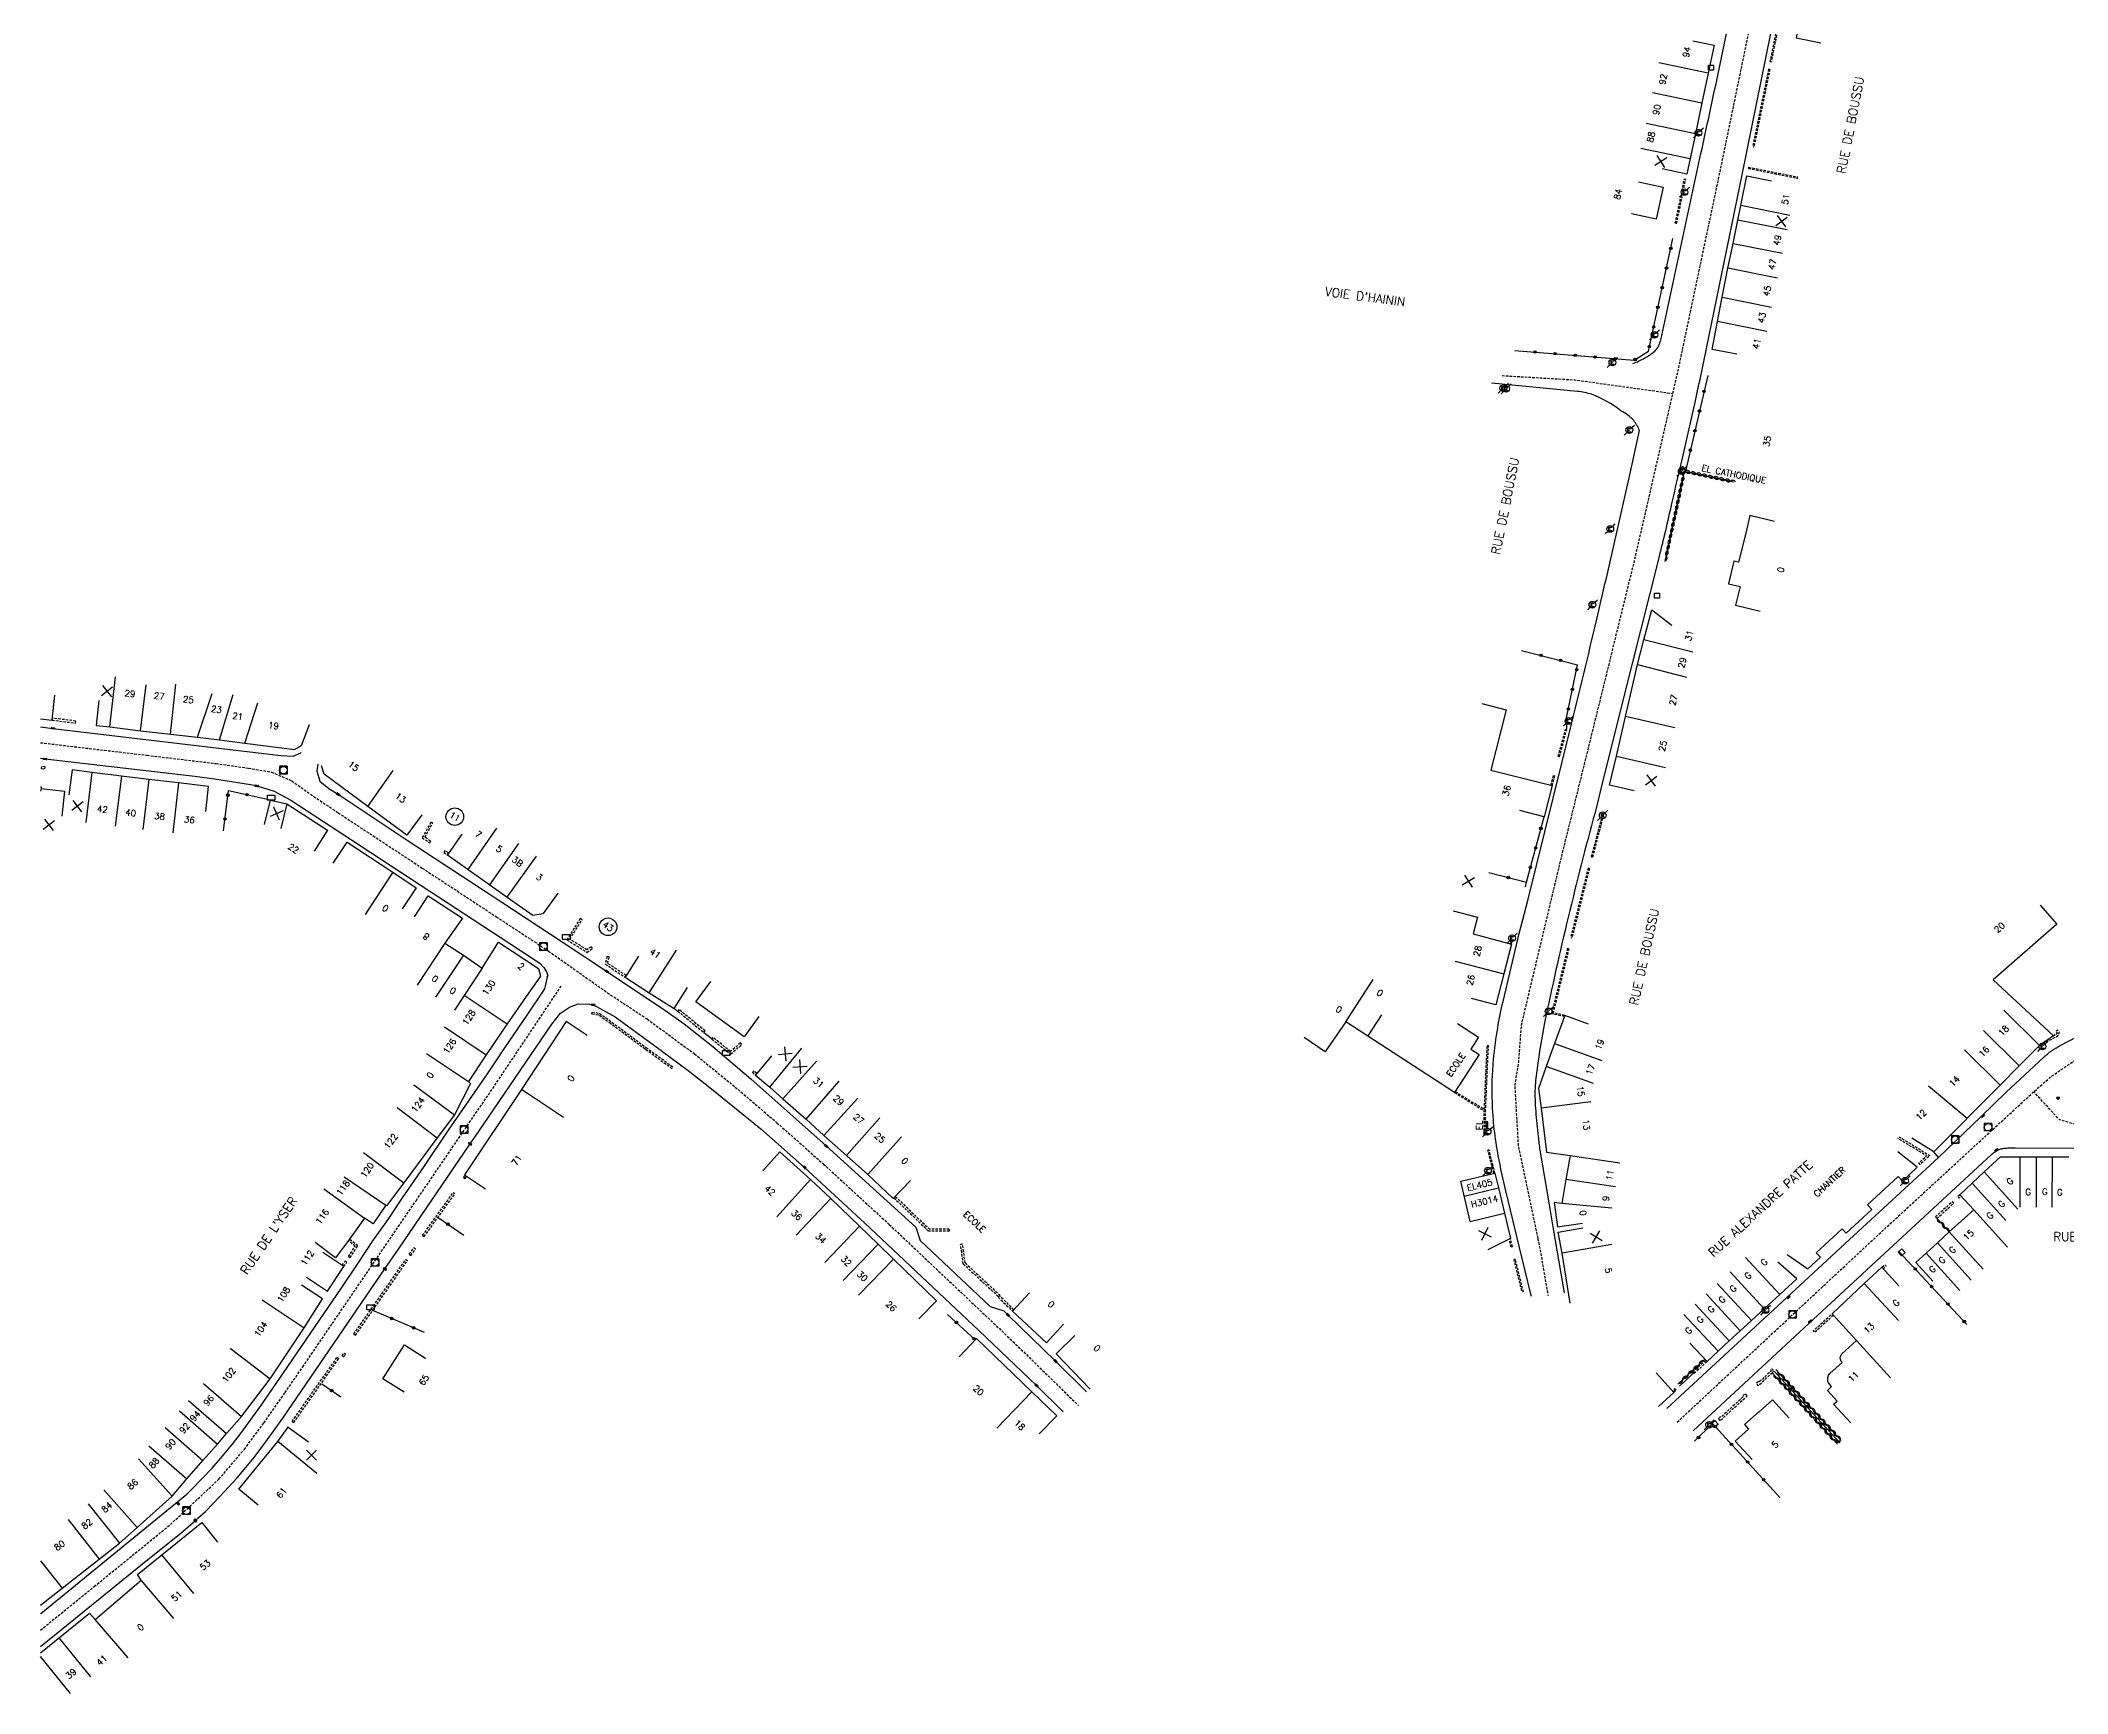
# Model space of a CAD drawing. Header units: millimetres. Extents: x 108000 to 109000, y 121000 to 122000.
# Drawn here: x 108000 to 108402.5, y 121277.2 to 121605.4 of the extents above; entities that cross this region are included whole.
import ezdxf
from ezdxf.enums import TextEntityAlignment as Align

# ---------------------------------------------------------------- set-up
doc = ezdxf.new("R2010")
doc.units = ezdxf.units.MM
doc.linetypes.add('DASHED', pattern=[0.75, 0.5, -0.25])
doc.layers.get('0').update_dxf_attribs({"linetype": 'CONTINUOUS'})
for name, color, linetype in [('W0001', 6, 'DASHED'), ('W0008', 7, 'CONTINUOUS'), ('W0100', 7, 'CONTINUOUS'), ('W0105', 7, 'CONTINUOUS'), ('W0112', 1, 'DASHED'), ('W0310', 3, 'CONTINUOUS'), ('W0322', 7, 'CONTINUOUS'), ('W0400', 7, 'CONTINUOUS'), ('W0420', 7, 'CONTINUOUS'), ('W0471', 7, 'CONTINUOUS'), ('W0984', 7, 'CONTINUOUS'), ('W0989', 7, 'CONTINUOUS'), ('W0991', 7, 'CONTINUOUS'), ('W1102', 7, 'CONTINUOUS'), ('W1471', 7, 'CONTINUOUS')]:
    doc.layers.add(name, color=color, linetype=linetype)
doc.styles.get("Standard").update_dxf_attribs({"font": 'romans.shx', "width": 0.85})

# ---------------------------------------------------------------- blocks, each defined once
blk = doc.blocks.new('T471')
for p, q in [((-0.333334, 0.333334), (-0.333334, -0.333334)), ((-0.333334, 0.333334), (0.333334, 0.333334)), ((-0.333334, 0), (0, 0)), ((0.500001, 0.500001), (1.000002, 1.000002)), ((-0.500001, -0.500001), (-1.000002, -1.000002)), ((-0.333334, -0.333334), (0.333334, -0.333334))]:
    blk.add_line(p, q)
blk.add_ellipse((0, 0), major_axis=(0.471405, 0.471405), ratio=1, start_param=5.4977871438, end_param=11.780972451)
blk = doc.blocks.new('T400')
for p, q in [((-0.15, 0.3), (0.15, 0.3)), ((-0.15, -0.25), (-0.15, 0.3)), ((-0.15, 0.15), (0.15, 0.15)), ((-0.15, 0), (0.15, 0)), ((0.15, 0.3), (0.15, -0.25)), ((-0.15, -0.15), (0.15, -0.15)), ((-0.15, -0.25), (-0.15, -0.3)), ((-0.15, -0.3), (0.15, -0.3)), ((0.15, -0.3), (0.15, -0.25))]:
    blk.add_line(p, q)
blk = doc.blocks.new('T420')
for p, q in [((0.75, 0.75), (-0.75, 0.75)), ((-0.75, 0.75), (-0.75, -0.75)), ((0.75, 0.75), (0.75, -0.75)), ((0.75, -0.75), (-0.75, -0.75))]:
    blk.add_line(p, q)
blk.add_ellipse((0, 0), major_axis=(-0.53, 0.53), ratio=1, start_param=3.926991, end_param=10.210176)
blk = doc.blocks.new('t112o')
at = {"color": 0, "linetype": 'Continuous'}
for p, q in [((-0.5, 0.5), (0.5, 0.5)), ((-0.5, -0.5), (-0.5, 0.5)), ((0.5, 0.5), (0.5, -0.5)), ((0.5, -0.5), (-0.5, -0.5))]:
    blk.add_line(p, q, dxfattribs=at)
blk = doc.blocks.new('t310o')
at = {"color": 0, "linetype": 'Continuous'}
for centre, start, end in [((-0.5, 0.38), 216.8699, 323.1304), ((0.5, -0.37), 36.8699, 143.1303)]:
    blk.add_arc(centre, 0.625, start, end, dxfattribs=at)
blk = doc.blocks.new('t991o')
at = {"color": 0, "linetype": 'Continuous'}
for p, q in [((-1, 1), (1, -1)), ((-1, -1), (1, 1))]:
    blk.add_line(p, q, dxfattribs=at)
blk = doc.blocks.new('T1471')
at = {"color": 0, "linetype": 'Continuous', "flags": 128}
blk.add_lwpolyline([(-0.75, -0.5), (-0.75, 0.5), (0.75, 0.5), (0.75, -0.5), (-0.75, -0.5)], dxfattribs=at)
blk = doc.blocks.new('t322o')
at = {"color": 0, "linetype": 'Continuous'}
for radius in [0.25, 0.15]:
    blk.add_circle((0, 0), radius, dxfattribs=at)

msp = doc.modelspace()

# ---------------------------------------------------------------- linework, layer by layer
at = {"layer": 'W0001', "flags": 128}
for points in [[(108444.19, 122000), (108443.49, 121985.98), (108438.57, 121977.06), (108437.51, 121974.83), (108418, 121939.97), (108408.08, 121922.25), (108406.21, 121918.88), (108405.18, 121916.93), (108402.49, 121911.26), (108401.3, 121908.84), (108399.17, 121903.03), (108397.82, 121897.87), (108396.25, 121890.91), (108387.53, 121847.24), (108380.72, 121813.47), (108374.14, 121780.96), (108370.21, 121761.15), (108365.39, 121737.11), (108358.99, 121705.13), (108355.23, 121686.46), (108345.95, 121640.05), (108344.54, 121633.23), (108340.67, 121614.42), (108333.76, 121580.89), (108325.13, 121539.92), (108316.26, 121501.27), (108307.01, 121463.69), (108301.99, 121443.41), (108294, 121409.87), (108293.46, 121402.49), (108292.73, 121397.96), (108293.43, 121385.87), (108294.19, 121382.41), (108297.31, 121367.52)], [(108324.99, 121331.05), (108366.93, 121370.14), (108396.42, 121397.25), (108399.33, 121399.77), (108406.97, 121404.96), (108414.91, 121410.76), (108439.87, 121429.9), (108520.49, 121492.17), (108603.69, 121556.86), (108636.24, 121581.76), (108640.06, 121585.88), (108648.16, 121592.45), (108654.27, 121596.27), (108684.65, 121618.07)], [(108290.22, 121538.89), (108304.64, 121538.04), (108315.02, 121536.6), (108324.08, 121535.34), (108324.08, 121535.34)], [(108432.48, 121389.31), (108405.74, 121389.64), (108400.85, 121391.16), (108395.79, 121396.67)], [(108297.31, 121367.52), (108297.72, 121365.56), (108299.34, 121356.22)], [(108324.99, 121331.05), (108324.99, 121331.05)]]:
    msp.add_lwpolyline(points, dxfattribs=at)
at = {"layer": 'W0001'}
for points in [[(108000, 121465.99), (108021.16, 121463.49), (108034.85, 121461.85), (108041.3, 121460.94), (108045.87, 121460.16), (108049.9, 121458.39), (108054.25, 121455.32), (108059.11, 121452.07), (108075.81, 121441.07), (108090.51, 121431.43), (108100.88, 121424.62), (108112.56, 121416.35), (108120.45, 121411.13), (108129.87, 121404.19), (108137.94, 121397.61), (108146.23, 121390.53), (108155.47, 121382.31), (108168.53, 121370.32), (108193.08, 121347.1), (108206.11, 121334.37)], [(108000, 121289.78), (108010.66, 121298.44), (108025.78, 121310.73), (108035.42, 121319.75), (108040.47, 121325.66), (108044.37, 121330.94), (108048.55, 121336.93), (108052.07, 121342.05), (108057.95, 121350.67), (108074.56, 121375.04), (108089.79, 121397.34), (108103.4, 121417.67)]]:
    msp.add_lwpolyline(points, dxfattribs=at)
at = {"layer": 'W0008', "flags": 128}
for points in [[(108348.29, 121630.37), (108337.81, 121578.78), (108330.77, 121544.26, -0.0042), (108328.53, 121533.89), (108326.01, 121522.52), (108325.38, 121519.97, 0.0047), (108323.88, 121513.46, -0.006), (108321.34, 121502.68), (108316.01, 121481.44), (108310.24, 121458.5), (108308.68, 121452.16, 0.0147), (108298.64, 121410.36, 0.0111), (108297.17, 121401.31, 0.0233), (108296.77, 121397.42, 0.0312), (108296.9, 121392.8, 0.0064), (108297.39, 121387.81, 0.0152), (108297.73, 121385.09), (108299.49, 121374.61), (108300.45, 121369.09)], [(108316.21, 121541.28, 0.0495), (108318.57, 121542.41, 0.0707), (108320.54, 121543.74, 0.1405), (108321.72, 121545.94), (108329.71, 121583, 0.0017), (108333.05, 121598.48), (108336.59, 121615.49)], [(108293.71, 121365.73), (108290.99, 121377.02, -0.0137), (108289.47, 121383.94, -0.0373), (108288.29, 121394.62, -0.0306), (108288.54, 121403.11, -0.0198), (108289.36, 121409.38, -0.0166), (108290.42, 121414.61), (108293.64, 121428.09), (108295.31, 121434.66), (108303.78, 121468.87, 0.0032), (108309.03, 121490.5, 0.0014), (108311.19, 121499.86), (108315.6, 121519.18), (108317.52, 121528, 0.0582), (108316.38, 121529.94, 0.0751), (108313.83, 121531.92, 0.068), (108307.99, 121535.18, 0.0362), (108305.2, 121535.75), (108288.13, 121537.41), (108288.13, 121537.41)], [(108322.94, 121333.77), (108346.7, 121355.75), (108359.23, 121367.33), (108376.86, 121383.65), (108385.33, 121391.76), (108390.34, 121396.58), (108397.75, 121403.49, -0.009137), (108398.21, 121403.9, -0.007207), (108398.8, 121404.4, -0.019428), (108399.36, 121404.83, -0.019367), (108399.96, 121405.21, -0.004933), (108400.66, 121405.61, -0.00679), (108401.19, 121405.9), (108407.41, 121409.16, 0.000891)], [(108328.17, 121329.35), (108351.16, 121350.64), (108374.09, 121371.92), (108387.32, 121384.13, -0.034453), (108388.06, 121384.73, -0.04065), (108388.76, 121385.13, -0.048517), (108389.38, 121385.36, -0.044023), (108390.1, 121385.47, -0.008506), (108391.26, 121385.54, -0.01151), (108392.13, 121385.56), (108413.96, 121385.45), (108432.42, 121385.41)]]:
    msp.add_lwpolyline(points, format="xyb", dxfattribs=at)
at = {"layer": 'W0008'}
for points in [[(108000, 121469.13), (108002.47, 121468.84), (108047.74, 121463.42), (108050.17, 121463.33), (108051.69, 121463.99), (108051.73, 121464.09)], [(108042.95, 121457.41), (108034.54, 121458.77), (108030.61, 121459.27), (108000.91, 121462.75), (108000, 121462.86)], [(108055.08, 121461.73), (108054.84, 121460.32), (108055.46, 121458.32), (108057.23, 121456.92), (108059.07, 121455.75), (108072.77, 121446.66), (108089.06, 121435.97), (108103.77, 121426.29), (108112.4, 121420.61), (108123.95, 121412.9), (108127.8, 121410.16), (108133.5, 121405.68), (108141.02, 121399.21), (108155.99, 121385.92), (108173.78, 121369.77), (108174.65, 121367.11), (108188.54, 121354.03), (108191.27, 121353.17), (108192.09, 121352.36), (108201.55, 121343.18), (108207.7, 121337.08)], [(108043.24, 121457.37), (108046.41, 121456.35), (108049.71, 121454.55), (108057.69, 121449.36), (108075.56, 121437.64), (108089.35, 121428.6), (108099.14, 121422.2), (108099.97, 121421.35), (108100.52, 121420.37), (108100.71, 121419.62)], [(108000, 121293.01), (108000.06, 121293.06), (108029.04, 121316.76), (108030.07, 121317.74), (108034.07, 121321.95), (108036.11, 121324.29), (108038.32, 121326.97), (108039.71, 121328.75), (108043.74, 121334.32), (108049.12, 121342.11), (108054.51, 121350.04), (108059.68, 121357.61), (108063.22, 121362.81), (108066.01, 121367.05), (108069.01, 121371.32), (108071.9, 121375.59), (108076.15, 121381.83), (108081.03, 121389.02), (108088.47, 121399.85), (108092.19, 121405.39), (108096.6, 121411.87), (108100.16, 121417.13), (108100.66, 121419.43), (108100.6, 121419.62)], [(108000, 121286.53), (108001.36, 121287.63), (108005.57, 121291.04), (108008, 121293), (108012.56, 121296.71), (108021.65, 121304.05), (108027.84, 121309.05), (108030.74, 121311.53), (108031.26, 121311.99), (108032.74, 121313.32), (108035.63, 121316.28), (108039.05, 121320.02), (108042.4, 121324.07), (108045.1, 121327.65), (108048.08, 121331.86), (108068.38, 121361.51), (108071.05, 121365.45), (108085.3, 121386.33), (108086.96, 121388.74), (108101.52, 121410.1), (108103.27, 121412.29), (108105.04, 121413.49), (108106.74, 121414.12)], [(108109.04, 121414.05), (108109.77, 121413.93), (108114.08, 121411.55), (108121.71, 121405.99), (108128.58, 121400.91), (108132.93, 121397.52), (108143.03, 121389.31), (108151.73, 121381.65), (108163.62, 121370.67), (108186.33, 121349.28), (108197.75, 121338.38), (108203.07, 121333.11)], [(108300.45, 121369.09), (108302.55, 121356.74)]]:
    msp.add_lwpolyline(points, dxfattribs=at)
at = {"layer": 'W0008', "flags": 128}
for points in [[(108106.74, 121414.12), (108109.04, 121414.05)], [(108376.86, 121383.65), (108375.96, 121384.73)], [(108296.05, 121356.03), (108295.94, 121356.5), (108293.71, 121365.73)]]:
    msp.add_lwpolyline(points, dxfattribs=at)
at = {"layer": 'W0100'}
for p, q in [((108000, 121457.23), (108000.14, 121457.22)), ((108000.14, 121457.22), (108000.1, 121456.91)), ((108102.71, 121436.14), (108099.84, 121432.05)), ((108099.3, 121419.66), (108096.43, 121415.57)), ((108056.02, 121355.56), (108051.82, 121358.26)), ((108032.02, 121311.13), (108035.15, 121307.23))]:
    msp.add_line(p, q, dxfattribs=at)
at = {"layer": 'W0100', "flags": 128}
for points in [[(108361.36, 121625.6), (108362.44, 121630.48), (108352.95, 121632.58), (108352.84, 121632.03), (108351, 121631.68), (108349.92, 121630.18), (108349.4, 121630.25), (108347.4, 121620.44), (108346.01, 121613.58), (108350, 121612.77), (108348.61, 121605.95), (108353.51, 121604.95), (108353.51, 121604.95)], [(108328.11, 121605.35), (108332.32, 121604.53), (108331.12, 121598.92), (108329.88, 121593.05), (108328.61, 121586.91), (108327.54, 121581.99), (108326.89, 121578.87), (108322.01, 121579.91), (108322.01, 121579.91)], [(108317.33, 121577.34), (108322.21, 121576.27), (108320.83, 121569.94), (108315.95, 121571.01), (108315.95, 121571.01)], [(108336.81, 121543.11), (108331.91, 121544.08), (108332.99, 121549.61), (108333.95, 121554.45), (108335.08, 121560.21), (108336.08, 121565.13), (108337.01, 121569.76), (108337.6, 121572.69), (108338.81, 121578.56), (108343.7, 121577.56), (108343.7, 121577.56)], [(108326.28, 121520.73), (108325.9, 121520.84), (108325.76, 121520.21), (108326.14, 121520.1), (108326.28, 121520.73), (108326.28, 121520.73)], [(108344.3, 121509.91), (108339.45, 121511.11), (108338.59, 121507.61), (108337.18, 121501.86), (108336.27, 121502.06), (108335.18, 121497.54), (108337.48, 121496.99), (108336.59, 121493.28), (108341.45, 121492.11), (108341.45, 121492.11)], [(108316.42, 121456.4), (108311.55, 121457.53), (108312.95, 121463.3), (108314.76, 121471.18), (108317.14, 121481.51), (108318.39, 121486.43), (108319.95, 121492.39), (108323.9, 121489.33), (108323.9, 121489.33)], [(108286.22, 121473.74), (108291.06, 121472.51), (108288.02, 121460.54), (108300.14, 121457.46), (108298.57, 121451.3), (108293.73, 121452.54), (108293.73, 121452.54)], [(108280.5, 121432.59), (108285.34, 121431.34), (108284.48, 121428.03), (108292.11, 121426.01), (108290.57, 121420.12), (108289, 121413.96), (108284.17, 121415.21), (108284.17, 121415.21)], [(108397.1, 121433.71), (108400.38, 121429.94), (108387.74, 121418.91), (108399.75, 121407.8), (108396.93, 121405.84), (108392.91, 121401.8), (108389.13, 121397.99), (108375.96, 121384.73), (108371.61, 121387.45)], [(108307.39, 121410.11), (108302.7, 121411.85), (108300.6, 121406.27), (108298.95, 121401.7), (108297.48, 121397.32), (108297.96, 121393.39), (108299.07, 121384.69), (108303.73, 121384.01), (108302.86, 121379.24), (108302.08, 121374.51), (108300.54, 121374.66), (108301.22, 121369.87), (108306.17, 121370.57), (108306.17, 121370.57)], [(108281.34, 121410.23), (108285.53, 121407.51), (108284, 121405.14), (108285.67, 121404.06), (108280.8, 121396.54), (108259.17, 121410.58), (108255.63, 121405.43), (108255.07, 121404.6), (108250.95, 121407.43), (108250.95, 121407.43)], [(108287.05, 121389.62), (108287.37, 121389.6), (108287.36, 121390.73), (108287.04, 121390.75), (108287.05, 121389.62), (108287.05, 121389.62)], [(108346.81, 121364.33), (108350.93, 121361.5), (108353.43, 121363.81), (108352.58, 121364.72), (108357.72, 121369.47), (108358.54, 121368.57), (108361.09, 121370.92), (108363.63, 121373.3), (108362.79, 121374.19), (108368.84, 121379.88), (108369.74, 121378.93), (108372.64, 121381.67), (108368.8, 121384.76)], [(108375.75, 121359.07), (108372.37, 121362.75), (108374.41, 121364.62), (108376.66, 121366.69), (108379.03, 121368.87), (108383.87, 121373.24), (108381.09, 121376.2), (108383.57, 121378.53), (108385.96, 121380.75), (108389.18, 121383.74), (108393.04, 121383.74), (108396.28, 121383.75), (108399.42, 121383.74), (108402.75, 121383.74)], [(108283.91, 121370.89), (108282.02, 121378.89), (108288.8, 121380.54), (108289.49, 121377.61), (108290.68, 121372.54), (108291.87, 121367.51), (108287.4, 121365.28), (108287.4, 121365.28)], [(108303.72, 121354.68), (108303.72, 121354.68), (108302.15, 121364.62), (108301.35, 121368.79), (108306.28, 121369.65)], [(108327.52, 121346.74), (108330.93, 121343.09), (108333.14, 121345.14), (108335.34, 121347.19), (108337.53, 121349.21), (108339.72, 121351.25), (108342.24, 121353.59), (108345.35, 121356.42), (108348.74, 121359.55), (108344.96, 121362.82)], [(108347.22, 121331.88), (108343.9, 121335.53), (108341.27, 121333.15), (108341.24, 121333.19), (108338.37, 121330.58), (108339.17, 121329.69), (108336.52, 121327.29), (108339.85, 121323.64)]]:
    msp.add_lwpolyline(points, dxfattribs=at)
at = {"layer": 'W0100'}
for points in [[(108000, 121470.74), (108002.3, 121470.48), (108002.86, 121475.44)], [(108011.57, 121474.39), (108011.02, 121469.42), (108013.79, 121469.11), (108019.85, 121468.36), (108025.79, 121467.7), (108031.19, 121467.07), (108035.51, 121466.54), (108040.54, 121465.87), (108050.46, 121464.64)], [(108050.45, 121464.63), (108051.81, 121465.4), (108053.4, 121469.59)], [(108032.79, 121452.33), (108033.37, 121457.3), (108027.42, 121458), (108021.48, 121458.68), (108016.1, 121459.36), (108010.21, 121460.08), (108006.25, 121460.58), (108005.62, 121455.62)], [(108075.72, 121451.69), (108072.76, 121447.66), (108065.02, 121453.34), (108056.32, 121459.72), (108055.8, 121461.37)], [(108000.1, 121456.91), (108004.76, 121456.38), (108004.21, 121451.41)], [(108044.46, 121449.76), (108045.65, 121454.61), (108048.89, 121453.82), (108057.01, 121448.63), (108054.31, 121444.42)], [(108083.65, 121447.81), (108080.78, 121443.72), (108084.89, 121440.83), (108089.21, 121437.78), (108092.65, 121435.31), (108097.73, 121431.74), (108099.84, 121432.05)], [(108058.12, 121442.04), (108060.86, 121446.23), (108069.97, 121440.26), (108074.61, 121437.15), (108071.83, 121432.99)], [(108074.26, 121431.4), (108077, 121435.58), (108083.77, 121431.13), (108080.3, 121426.21), (108083.96, 121423.79), (108087.71, 121421.22), (108090.97, 121426.38), (108098.87, 121421.16), (108099.3, 121419.66)], [(108118.77, 121423.63), (108116.07, 121419.42), (108120.87, 121416.35), (108125.81, 121413.19), (108128.5, 121417.41)], [(108096.43, 121415.57), (108092.64, 121410.19), (108088.52, 121404.03), (108084.96, 121398.72), (108085.4, 121398.34), (108082.18, 121392.09), (108078.79, 121387.52), (108072.12, 121378.61), (108068.7, 121374.03), (108068.56, 121374.13), (108066.06, 121370.46), (108064.35, 121371.57), (108061.34, 121367.4), (108058.55, 121363.71), (108054.56, 121366.73)], [(108142.65, 121411.61), (108139.71, 121407.57), (108130.13, 121414.56), (108133.07, 121418.6)], [(108108.55, 121407.85), (108104.37, 121410.6), (108095.51, 121397.12), (108084.2, 121380.16), (108088.35, 121377.38)], [(108145.15, 121403.83), (108141.97, 121399.97), (108144.84, 121397.61), (108147.4, 121395.3), (108152, 121391.26), (108155.55, 121388.01), (108160.05, 121384.01), (108164.27, 121380.24), (108169.32, 121375.45), (108172.76, 121379.08)], [(108143.46, 121381), (108146.8, 121384.73), (108152.88, 121379.28), (108156.92, 121375.45), (108162.64, 121369.99), (108166.35, 121366.4), (108169.4, 121363.44), (108177.92, 121355.14), (108174.43, 121351.56)], [(108052.84, 121359.86), (108057, 121357.09), (108060.24, 121361.96), (108056.08, 121364.73)], [(108000, 121294.74), (108004.27, 121298.09), (108011.64, 121303.85), (108015.65, 121307.03), (108019.16, 121310.12), (108026.11, 121316.38), (108029.07, 121319.81), (108032.25, 121323.43), (108035.11, 121326.7), (108036.93, 121328.79), (108039.89, 121332.18), (108045.61, 121339.68), (108052.35, 121349.83), (108056.02, 121355.56)], [(108196.41, 121356.78), (108193, 121353.12), (108199.73, 121346.85), (108203.14, 121350.5)], [(108182.4, 121344.05), (108185.87, 121347.65), (108196.81, 121337.1), (108201.79, 121332.33), (108198.33, 121328.72)], [(108205.38, 121348.25), (108201.67, 121344.65), (108208.45, 121337.65)], [(108072.21, 121337.01), (108068, 121339.7), (108072.26, 121346.39), (108076.48, 121343.71)], [(108320.81, 121340.85), (108324.3, 121336.98), (108321.25, 121334.17)], [(108043.22, 121314.56), (108039.36, 121317.73), (108047.15, 121327.21), (108049.14, 121330.05), (108053.23, 121327.18)], [(108000, 121285.23), (108009.71, 121293.16), (108010.87, 121291.89), (108020.01, 121299.7), (108019.27, 121300.81), (108024.08, 121304.75), (108032.02, 121311.13)]]:
    msp.add_lwpolyline(points, dxfattribs=at)
at = {"layer": 'W0100', "flags": 128}
msp.add_lwpolyline([(108359.44, 121330.95), (108356.06, 121334.64), (108356.73, 121335.25), (108354.81, 121337.35), (108355.66, 121338.13), (108355.21, 121338.62, -0.061777), (108354.98, 121339, -0.08549), (108354.9, 121339.31, -0.039855), (108354.89, 121339.7, -0.04009), (108354.95, 121340.08, -0.080072), (108355.07, 121340.37), (108355.33, 121340.7), (108357.78, 121342.93, -0.057395), (108357.57, 121343.15, -0.077607), (108357.47, 121343.35, -0.062874), (108357.37, 121343.81, -0.104831), (108357.41, 121344.09, -0.04695), (108357.57, 121344.44, -0.076644), (108357.71, 121344.62), (108360.59, 121347.26), (108360.59, 121347.26), (108355.74, 121352.58), (108362.15, 121358.63), (108365.65, 121361.83), (108369.03, 121358.15)], format="xyb", dxfattribs=at)
at = {"layer": 'W0105'}
for p, q in [((108125.82, 121413.19), (108126.53, 121412.69)), ((108131.7, 121408.46), (108133.33, 121407.27))]:
    msp.add_line(p, q, dxfattribs=at)
at = {"layer": 'W0112'}
for p, q in [((108344.54, 121606.77), (108343.4, 121601.19)), ((108344.74, 121606.47), (108343.65, 121601.14)), ((108343.65, 121601.14), (108343.4, 121601.19)), ((108343.14, 121599.73), (108339.99, 121584.39)), ((108343.38, 121599.68), (108340.23, 121584.34)), ((108343.38, 121599.68), (108343.14, 121599.73)), ((108339.99, 121584.39), (108340.23, 121584.34)), ((108339.17, 121580.27), (108339.12, 121580.03)), ((108339.12, 121580.03), (108348.92, 121578.07)), ((108339.17, 121580.27), (108348.97, 121578.32)), ((108325.94, 121575.53), (108326.43, 121577.95)), ((108326.18, 121575.48), (108326.68, 121577.9)), ((108326.43, 121577.95), (108326.68, 121577.9)), ((108324.62, 121569.12), (108325.74, 121574.42)), ((108324.86, 121569.07), (108325.99, 121574.37)), ((108325.74, 121574.42), (108325.99, 121574.37)), ((108326.18, 121575.48), (108325.94, 121575.53)), ((108324.86, 121569.07), (108324.62, 121569.12)), ((108002.3, 121470.47), (108006.94, 121469.89)), ((108006.94, 121469.89), (108006.99, 121470.28)), ((108301.36, 121463.27), (108302.83, 121468.67)), ((108301.6, 121463.2), (108303.07, 121468.61)), ((108302.83, 121468.67), (108303.07, 121468.61)), ((108301.6, 121463.2), (108301.36, 121463.27)), ((108000.2, 121461.29), (108000.15, 121460.89)), ((108000.93, 121461.2), (108000.2, 121461.29)), ((108299.89, 121457.52), (108300.45, 121459.5)), ((108300.14, 121457.46), (108300.69, 121459.43)), ((108300.45, 121459.5), (108300.69, 121459.43)), ((108310.12, 121451.77), (108307.93, 121443.27)), ((108310.37, 121451.71), (108308.17, 121443.21)), ((108310.37, 121451.71), (108310.12, 121451.77)), ((108077.52, 121450.21), (108075.8, 121447.13)), ((108075.8, 121447.13), (108077.24, 121446.12)), ((108080.06, 121444.2), (108080.78, 121443.76)), ((108080.78, 121443.76), (108080.98, 121444.1)), ((108308.17, 121443.21), (108307.93, 121443.27)), ((108307.31, 121441.08), (108303.84, 121427.28)), ((108307.55, 121441.02), (108304.09, 121427.22)), ((108307.55, 121441.02), (108307.31, 121441.08)), ((108303.84, 121427.28), (108304.09, 121427.22)), ((108108.51, 121424.35), (108109.6, 121425.16)), ((108112.5, 121423.53), (108112.14, 121422.01)), ((108291.87, 121426.07), (108291.99, 121426.75)), ((108291.99, 121426.75), (108292.24, 121426.7)), ((108292.11, 121426.01), (108292.24, 121426.7)), ((108303.23, 121425.12), (108300.06, 121412.18)), ((108303.48, 121425.06), (108300.37, 121412.37)), ((108303.48, 121425.06), (108303.23, 121425.12)), ((108112.14, 121422.01), (108116.07, 121419.42)), ((108126.54, 121412.69), (108131.7, 121408.46)), ((108302.61, 121411.61), (108300.06, 121412.18)), ((108302.7, 121411.85), (108300.37, 121412.37)), ((108131.7, 121408.46), (108131.95, 121408.77)), ((108133.28, 121407.14), (108137.03, 121404.17)), ((108137.03, 121404.17), (108139.25, 121406.06)), ((108286.7, 121393.17), (108287.27, 121405.86)), ((108286.93, 121392.74), (108287.52, 121405.85)), ((108287.27, 121405.86), (108287.52, 121405.85)), ((108141.35, 121400.5), (108141.97, 121399.98)), ((108141.97, 121399.98), (108142.23, 121400.28)), ((108280.8, 121396.54), (108286.68, 121392.89)), ((108280.93, 121396.75), (108286.7, 121393.17)), ((108286.66, 121388.13), (108286.68, 121392.89)), ((108286.91, 121388.13), (108286.93, 121392.74)), ((108286.66, 121388.13), (108286.91, 121388.13)), ((108287.65, 121385.11), (108287.41, 121385.05)), ((108288.56, 121380.48), (108287.41, 121385.05)), ((108288.8, 121380.54), (108287.65, 121385.11)), ((108084, 121379.66), (108084.3, 121380.07)), ((108084, 121379.66), (108084.32, 121379.42)), ((108084.32, 121379.42), (108084.62, 121379.83)), ((108075.84, 121368.15), (108081.93, 121376.62)), ((108076.17, 121367.92), (108082.26, 121376.38)), ((108082.26, 121376.38), (108081.93, 121376.62)), ((108169.46, 121375.6), (108176.36, 121368.98)), ((108169.73, 121375.89), (108176.52, 121369.38)), ((108075.84, 121368.15), (108076.17, 121367.92)), ((108180.46, 121368.98), (108176.36, 121368.98)), ((108180.46, 121369.38), (108176.52, 121369.38)), ((108180.46, 121369.38), (108180.46, 121368.98)), ((108292.02, 121365.81), (108291.64, 121367.39)), ((108292.26, 121365.87), (108291.87, 121367.51)), ((108059.91, 121362.19), (108060.52, 121363.09)), ((108060.24, 121361.96), (108060.85, 121362.86)), ((108060.52, 121363.09), (108060.85, 121362.86)), ((108061.45, 121363.72), (108061.12, 121363.94)), ((108062.21, 121348.58), (108072.52, 121363.38)), ((108062.54, 121348.35), (108072.85, 121363.15)), ((108072.52, 121363.38), (108072.85, 121363.15)), ((108073.21, 121364.4), (108074.1, 121365.67)), ((108073.21, 121364.4), (108073.53, 121364.17)), ((108073.53, 121364.17), (108074.43, 121365.44)), ((108074.43, 121365.44), (108074.1, 121365.67)), ((108182.68, 121366.42), (108183.07, 121366.47)), ((108183.23, 121362.48), (108182.68, 121366.42)), ((108183.6, 121362.68), (108183.07, 121366.47)), ((108183.6, 121362.68), (108190.47, 121356.3)), ((108292.26, 121365.87), (108292.02, 121365.81)), ((108292.86, 121363.4), (108292.61, 121363.34)), ((108294.14, 121357.12), (108292.61, 121363.34)), ((108294.46, 121356.87), (108292.86, 121363.4)), ((108183.23, 121362.48), (108190.2, 121356.01)), ((108190.16, 121355.89), (108193.02, 121353.12)), ((108193.02, 121353.12), (108193.29, 121353.4)), ((108062.21, 121348.58), (108062.54, 121348.35)), ((108049.95, 121331.21), (108058.9, 121343.94)), ((108050.28, 121330.98), (108059.22, 121343.71)), ((108058.9, 121343.94), (108059.22, 121343.71)), ((108059.87, 121344.28), (108060.3, 121344.8)), ((108059.87, 121344.28), (108060.17, 121344.02)), ((108060.17, 121344.02), (108060.61, 121344.54)), ((108060.3, 121344.8), (108060.61, 121344.54)), ((108049.95, 121331.21), (108050.28, 121330.98)), ((108049.14, 121330.05), (108049.26, 121330.23))]:
    msp.add_line(p, q, dxfattribs=at)
for points in [[(108006.99, 121470.28), (108002.35, 121470.87), (108002.3, 121470.47)], [(108000.15, 121460.89), (108000.88, 121460.8), (108000.93, 121461.2)], [(108076.33, 121447.25), (108077.87, 121450.02), (108077.52, 121450.21)], [(108077.24, 121446.12), (108077.47, 121446.44), (108076.33, 121447.25)], [(108080.98, 121444.1), (108080.26, 121444.54), (108080.06, 121444.2)], [(108107.18, 121431.05), (108104.54, 121426.85), (108108.51, 121424.35)], [(108105.09, 121426.97), (108107.52, 121430.84), (108107.18, 121431.05)], [(108109.6, 121425.16), (108109.36, 121425.48), (108108.49, 121424.84), (108105.09, 121426.97)], [(108112.59, 121422.19), (108112.89, 121423.44), (108112.5, 121423.53)], [(108116.07, 121419.42), (108116.29, 121419.75), (108112.59, 121422.19)], [(108110.85, 121411.89), (108109.46, 121412.11), (108109.52, 121412.51)], [(108109.52, 121412.51), (108111, 121412.27), (108113.46, 121410.49), (108120.26, 121405.46), (108125.67, 121401.54)], [(108125.42, 121401.23), (108120.03, 121405.14), (108113.22, 121410.17), (108110.85, 121411.89)], [(108131.95, 121408.77), (108126.79, 121413), (108126.54, 121412.69)], [(108137.02, 121404.69), (108133.53, 121407.45), (108133.28, 121407.14)], [(108139.25, 121406.06), (108138.99, 121406.36), (108137.02, 121404.69)], [(108142.23, 121400.28), (108141.61, 121400.8), (108141.35, 121400.5)], [(108061.12, 121363.94), (108062.47, 121366.01), (108061.09, 121367.08)], [(108061.45, 121363.72), (108063, 121366.09), (108061.33, 121367.4)], [(108193.29, 121353.4), (108190.44, 121356.18), (108190.16, 121355.89)]]:
    msp.add_lwpolyline(points, dxfattribs=at)
at = {"layer": 'W0112', "flags": 128}
msp.add_lwpolyline([(108396.93, 121405.84), (108400.44, 121407.72, 0.066579), (108400.58, 121407.81, 0.056415), (108400.7, 121407.96, 0.051331), (108400.74, 121408.03, 0.02235), (108400.8, 121408.21, 0.056237), (108400.82, 121408.32, 0.040095), (108400.82, 121408.49), (108400.56, 121408.89), (108400.22, 121408.68), (108400.42, 121408.36, -0.006018), (108400.42, 121408.35, -0.056237), (108400.42, 121408.32, -0.02235), (108400.37, 121408.18, -0.051331), (108400.37, 121408.18, -0.056415), (108400.3, 121408.1, -0.066579), (108400.26, 121408.07), (108399.75, 121407.8)], format="xyb", dxfattribs=at)
for points in [[(108369.01, 121387.75), (108375.16, 121384.02), (108373.26, 121382.26), (108372.99, 121382.55), (108374.5, 121383.95), (108368.81, 121387.4)], [(108381.09, 121376.2), (108380.67, 121375.82), (108380.93, 121375.52), (108381.36, 121375.91)], [(108365.65, 121361.83), (108366.2, 121362.34), (108366.47, 121362.04), (108365.92, 121361.54)], [(108356.01, 121352.29), (108352.26, 121348.86), (108351.99, 121349.15), (108355.74, 121352.58)], [(108330.93, 121343.09), (108328.4, 121340.77), (108328.13, 121341.06), (108330.66, 121343.38)], [(108324.3, 121336.98), (108324.77, 121337.38), (108324.52, 121337.68), (108324.04, 121337.28)]]:
    msp.add_lwpolyline(points, dxfattribs=at)
for points in [[(108379.91, 121374.56), (108379.64, 121374.86), (108376.31, 121371.83), (108376.58, 121371.53)], [(108343.78, 121340.81), (108344.22, 121341.22), (108343.83, 121341.65), (108343.51, 121341.36), (108343.64, 121341.22), (108343.51, 121341.11), (108341.22, 121338.99), (108341.11, 121339.11), (108340.69, 121338.73), (108341.07, 121338.31), (108341.23, 121338.45)], [(108338.91, 121336.31), (108338.51, 121336.73), (108338.1, 121336.34), (108338.22, 121336.22), (108337.99, 121336), (108333.64, 121332.03), (108333.54, 121332.15), (108333.11, 121331.77), (108333.48, 121331.35), (108333.48, 121331.35), (108333.48, 121331.35), (108338.26, 121335.71), (108338.91, 121336.31), (108338.91, 121336.31)]]:
    msp.add_lwpolyline(points, close=True, dxfattribs=at)
at = {"layer": 'W0310', "flags": 128}
for points in [[(108322.59, 121501.97), (108326.43, 121519.9), (108336.2, 121517.81), (108336.2, 121517.81)], [(108376.31, 121371.83), (108379, 121368.84)], [(108330.47, 121343.58), (108325.1, 121338.59)], [(108343.85, 121340.88), (108356.82, 121326.72)], [(108344.59, 121341.55), (108357.55, 121327.4)]]:
    msp.add_lwpolyline(points, dxfattribs=at)
at = {"layer": 'W0322'}
for p, q in [((108331.06, 121538.92), (108326.7, 121520.18)), ((108294.07, 121484.32), (108305.22, 121481.48)), ((108287.58, 121440.24), (108295.04, 121438.27)), ((108078.93, 121371.73), (108084.05, 121368.22)), ((108076.27, 121348.87), (108065.99, 121353.26)), ((108180.12, 121352.46), (108185.59, 121347.44)), ((108055.83, 121338.69), (108059.6, 121336.12))]:
    msp.add_line(p, q, dxfattribs=at)
at = {"layer": 'W0322', "flags": 128}
for points in [[(108292.78, 121543.88), (108316.45, 121541.96), (108319.27, 121543.73), (108324.15, 121566.13), (108324.15, 121566.13)], [(108303.05, 121468.73), (108302.99, 121470.91), (108305.22, 121481.48)], [(108294.86, 121437.36), (108295.04, 121438.27), (108298.57, 121451.3), (108298.57, 121451.3)], [(108369.03, 121364.94), (108382.51, 121350.49)], [(108328.44, 121341), (108325.44, 121338.23)], [(108344.22, 121341.21), (108357.19, 121327.06)], [(108324.76, 121337.59), (108324.21, 121337.08)], [(108345.36, 121316.12), (108332.03, 121330.78), (108328.45, 121327.28)]]:
    msp.add_lwpolyline(points, dxfattribs=at)
at = {"layer": 'W0322'}
msp.add_lwpolyline([(108036.36, 121448.49), (108037.31, 121456.52), (108045.64, 121454.63)], dxfattribs=at)
at = {"layer": 'W1102'}
for p, q in [((108331.12, 121598.92), (108321.34, 121600.99)), ((108320.1, 121595.11), (108329.88, 121593.05)), ((108328.61, 121586.91), (108318.83, 121588.97)), ((108317.76, 121584.06), (108327.54, 121581.99)), ((108347.39, 121570.69), (108337.6, 121572.69)), ((108346.81, 121567.81), (108337.01, 121569.76)), ((108336.08, 121565.13), (108345.88, 121563.18)), ((108344.89, 121558.26), (108335.08, 121560.21)), ((108333.95, 121554.45), (108343.75, 121552.5)), ((108342.79, 121547.66), (108332.99, 121549.61)), ((108328.08, 121483.96), (108318.39, 121486.43)), ((108317.14, 121481.51), (108326.82, 121479.03)), ((108013.79, 121469.11), (108014.9, 121479.05)), ((108019.85, 121468.36), (108020.98, 121477.45)), ((108025.79, 121467.7), (108026.86, 121477.63)), ((108031.19, 121467.07), (108034.1, 121475.78)), ((108035.51, 121466.54), (108038.25, 121475.57)), ((108040.54, 121465.87), (108043.18, 121473.92)), ((108324.5, 121468.95), (108314.76, 121471.18)), ((108312.95, 121463.3), (108322.69, 121461.06)), ((108010.21, 121460.08), (108008.99, 121450.16)), ((108016.1, 121459.36), (108014.85, 121449.43)), ((108065.02, 121453.34), (108070.01, 121460.48)), ((108000.1, 121456.91), (108000, 121456.36)), ((108021.48, 121458.68), (108020.34, 121448.74)), ((108027.42, 121458), (108026.26, 121448.06)), ((108048.89, 121453.82), (108047.7, 121448.96)), ((108084.89, 121440.83), (108090.64, 121449.01)), ((108089.21, 121437.78), (108094.97, 121445.95)), ((108092.65, 121435.31), (108098.48, 121443.43)), ((108069.97, 121440.26), (108064.49, 121431.89)), ((108080.3, 121426.21), (108074.79, 121417.87)), ((108083.96, 121423.79), (108078.44, 121415.45)), ((108120.87, 121416.35), (108126.26, 121424.77)), ((108087.71, 121421.22), (108082.2, 121412.88)), ((108259.17, 121410.58), (108264.61, 121418.97)), ((108280.88, 121422.59), (108290.57, 121420.12)), ((108084.33, 121415.75), (108092.64, 121410.19)), ((108266.25, 121411.95), (108263.53, 121407.75)), ((108080.22, 121409.6), (108088.52, 121404.03)), ((108076.66, 121404.3), (108084.96, 121398.72)), ((108144.84, 121397.61), (108151.2, 121405.32)), ((108300.6, 121406.27), (108310, 121402.86)), ((108147.4, 121395.3), (108154.09, 121402.73)), ((108308.35, 121398.3), (108298.95, 121401.7)), ((108074.15, 121398.05), (108082.18, 121392.09)), ((108103.83, 121391.57), (108095.51, 121397.12)), ((108152, 121391.26), (108158.6, 121398.77)), ((108155.55, 121388.01), (108162.31, 121395.38)), ((108070.79, 121393.52), (108078.79, 121387.52)), ((108160.05, 121384.01), (108166.69, 121391.48)), ((108307.87, 121394.66), (108297.96, 121393.39)), ((108164.27, 121380.24), (108170.93, 121387.7)), ((108064.1, 121384.59), (108072.12, 121378.61)), ((108303.73, 121384.01), (108313.61, 121382.57)), ((108060.3, 121379.77), (108068.56, 121374.13)), ((108152.88, 121379.28), (108146.21, 121371.83)), ((108312.75, 121377.8), (108302.86, 121379.24)), ((108056.24, 121377.42), (108064.35, 121371.57)), ((108156.92, 121375.45), (108150.04, 121368.19)), ((108282.71, 121375.96), (108289.49, 121377.61)), ((108283.91, 121370.89), (108290.68, 121372.54)), ((108312.03, 121373.57), (108302.08, 121374.51)), ((108162.64, 121369.99), (108155.74, 121362.75)), ((108166.35, 121366.4), (108159.39, 121359.22)), ((108169.4, 121363.44), (108162.45, 121356.26)), ((108312, 121366.34), (108302.15, 121364.62)), ((108044.01, 121355.36), (108052.35, 121349.83)), ((108037.65, 121345.74), (108045.61, 121339.68)), ((108032.35, 121338.75), (108039.89, 121332.18)), ((108029.38, 121335.34), (108036.93, 121328.79)), ((108196.81, 121337.1), (108189.88, 121329.9)), ((108027.6, 121333.29), (108035.11, 121326.7)), ((108024.74, 121330.03), (108032.25, 121323.43)), ((108054.87, 121320.87), (108047.15, 121327.21)), ((108019.42, 121323.81), (108026.11, 121316.38)), ((108021.49, 121326.34), (108029.07, 121319.81)), ((108009.46, 121314.88), (108015.65, 121307.03)), ((108012.55, 121317.62), (108019.16, 121310.12)), ((108005.47, 121311.73), (108011.64, 121303.85)), ((108000, 121303.52), (108004.27, 121298.09)), ((108030.42, 121297.02), (108024.08, 121304.75)), ((108026.5, 121292.1), (108020.01, 121299.7)), ((108017.37, 121284.29), (108010.87, 121291.89)), ((108009.99, 121280.48), (108003.67, 121288.22)), ((108005.97, 121277.2), (108000, 121284.55))]:
    msp.add_line(p, q, dxfattribs=at)
at = {"layer": 'W1102', "flags": 128}
for points in [[(108396.93, 121405.84), (108389.83, 121412.89)], [(108392.91, 121401.8), (108385.82, 121408.84)], [(108389.13, 121397.99), (108382.04, 121405.03)], [(108382.55, 121391.36), (108374.9, 121397.81)], [(108393.04, 121383.74), (108393.03, 121373.75)], [(108396.28, 121383.75), (108396.27, 121373.75)], [(108399.42, 121383.74), (108399.41, 121373.74)], [(108385.96, 121380.75), (108392.65, 121373.33)], [(108383.57, 121378.53), (108390.26, 121371.1)], [(108383.87, 121373.24), (108390.57, 121365.81)], [(108376.66, 121366.69), (108383.35, 121359.26)], [(108379.03, 121368.87), (108385.72, 121361.45)], [(108338.58, 121363.78), (108345.35, 121356.42)], [(108374.41, 121364.62), (108381.1, 121357.19)], [(108335.48, 121360.95), (108342.28, 121353.58)], [(108362.15, 121358.63), (108368.91, 121351.26)], [(108330.73, 121356.54), (108337.53, 121349.21)], [(108339.72, 121351.25), (108332.92, 121358.57)], [(108333.14, 121345.14), (108326.33, 121352.47)], [(108335.34, 121347.19), (108328.55, 121354.53)], [(108360.59, 121347.26), (108367.35, 121339.89)]]:
    msp.add_lwpolyline(points, dxfattribs=at)
at = {"layer": 'W1102'}
for centre in [(108082.26, 121451.3), (108112.69, 121429.43)]:
    msp.add_circle(centre, 1.75, dxfattribs=at)

# ---------------------------------------------------------------- block references
at = {"layer": 'W0112'}
for p, rotation in [((108331.68, 121600.03), 359.8927618169913), ((108320.97, 121495.19), 359.8927618169913), ((108369.56, 121364.81), 221.8107886212651), ((108332.41, 121330.72), 221.5060024092156)]:
    msp.add_blockref('t112o', p, dxfattribs=dict(at, rotation=rotation))
at = {"layer": 'W0310'}
for p, rotation in [((108326.55, 121519.87), 347.9321022093868), ((108326.21, 121518.9), 77.93227892255688), ((108327.68, 121519.63), 347.9321022093868), ((108328.81, 121519.39), 347.9321022093868), ((108329.94, 121519.15), 347.9321022093868), ((108325.49, 121515.51), 77.93227892255688), ((108325.73, 121516.64), 77.93227892255688), ((108325.97, 121517.77), 77.93227892255688), ((108331.07, 121518.91), 347.9321022093868), ((108332.2, 121518.67), 347.9321022093868), ((108333.33, 121518.43), 347.9321022093868), ((108334.45, 121518.19), 347.9321022093868), ((108335.58, 121517.94), 347.9321022093868), ((108324.52, 121511), 77.93227892255688), ((108324.77, 121512.12), 77.93227892255688), ((108325.01, 121513.25), 77.93227892255688), ((108325.25, 121514.38), 77.93227892255688), ((108323.56, 121506.48), 77.93227892255688), ((108323.8, 121507.61), 77.93227892255688), ((108324.04, 121508.74), 77.93227892255688), ((108324.28, 121509.87), 77.93227892255688), ((108322.84, 121503.1), 77.93227892255688), ((108323.08, 121504.22), 77.93227892255688), ((108323.32, 121505.35), 77.93227892255688), ((108377.31, 121370.72), 312.0258290539876), ((108378.31, 121369.6), 312.0258290539876), ((108329.37, 121342.55), 222.8507759242917), ((108326.07, 121339.49), 222.8507759242917), ((108327.17, 121340.51), 222.8507759242917), ((108328.27, 121341.53), 222.8507759242917), ((108344.87, 121339.77), 312.4858523734211), ((108345.6, 121340.45), 312.4858523734264), ((108345.88, 121338.66), 312.4858523734211), ((108346.62, 121339.34), 312.4858523734264), ((108346.89, 121337.56), 312.4858523734211), ((108347.63, 121338.23), 312.4858523734264), ((108347.91, 121336.45), 312.4858523734211), ((108348.64, 121337.13), 312.4858523734264), ((108348.92, 121335.35), 312.4858523734211), ((108349.66, 121336.02), 312.4858523734264), ((108349.93, 121334.24), 312.4858523734211), ((108350.67, 121334.92), 312.4858523734264), ((108351.68, 121333.81), 312.4858523734264), ((108350.95, 121333.13), 312.4858523734211), ((108351.96, 121332.03), 312.4858523734211), ((108352.7, 121332.7), 312.4858523734264), ((108352.97, 121330.92), 312.4858523734211), ((108353.71, 121331.6), 312.4858523734264), ((108353.98, 121329.82), 312.4858523734211), ((108354.72, 121330.49), 312.4858523734264), ((108355, 121328.71), 312.4858523734211), ((108355.74, 121329.38), 312.4858523734264), ((108356.01, 121327.6), 312.4858523734211), ((108356.75, 121328.28), 312.4858523734264)]:
    msp.add_blockref('t310o', p, dxfattribs=dict(at, rotation=rotation))
at = {"layer": 'W0322'}
for p, rotation in [((108323.72, 121564.15), 77.69524871830214), ((108322.87, 121560.24), 77.69524871830214), ((108322.01, 121556.34), 77.69524871830214), ((108321.16, 121552.43), 77.69524871830214), ((108320.31, 121548.53), 77.69524871830214), ((108296.77, 121543.56), 355.3487812947074), ((108319.46, 121544.62), 77.69524871830214), ((108300.75, 121543.24), 355.3487812947074), ((108304.74, 121542.91), 355.3487812947074), ((108308.72, 121542.59), 355.3487812947074), ((108312.7, 121542.26), 355.3487812947074), ((108316.65, 121542.09), 32.23957574789102), ((108330.32, 121535.75), 256.9117751972465), ((108329.42, 121531.86), 256.9117751972465), ((108328.51, 121527.96), 256.9117751972465), ((108327.61, 121524.07), 256.9117751972465), ((108297.94, 121483.33), 345.7353595250706), ((108301.82, 121482.35), 345.7353595250706), ((108305.02, 121480.51), 78.10264362517088), ((108304.19, 121476.6), 78.10264362517088), ((108303.37, 121472.69), 78.10264362517088), ((108037.2, 121455.57), 83.20376497262276), ((108041.01, 121455.68), 347.2273800875879), ((108036.64, 121450.85), 83.20376497262276), ((108297.93, 121448.95), 74.84987917379213), ((108296.88, 121445.09), 74.84987917379213), ((108291.44, 121439.22), 345.2004774875289), ((108295.84, 121441.23), 74.84987917379213), ((108400.63, 121395.42), 353.9059730947648), ((108080.89, 121370.39), 325.6144053438558), ((108372.27, 121361.47), 312.9953500886172), ((108375.51, 121357.99), 312.9953500886172), ((108378.75, 121354.52), 312.9953500886172), ((108069.72, 121351.66), 156.8761351641275), ((108181.87, 121350.86), 317.4440715055861), ((108381.99, 121351.05), 312.9953500886172), ((108074.09, 121349.8), 156.8761351641275), ((108185.37, 121347.65), 317.4440715055861), ((108057.79, 121337.36), 325.7672212863197), ((108347.43, 121337.71), 312.4858523734237), ((108350.64, 121334.21), 312.4858523734237), ((108332.58, 121330.18), 132.2858971042306), ((108353.85, 121330.71), 312.4858523734237), ((108329.22, 121328.03), 224.3384751973322), ((108335.78, 121326.67), 132.2858971042306), ((108357.06, 121327.2), 312.4858523734237), ((108338.97, 121323.15), 132.2858971042306), ((108342.17, 121319.64), 132.2858971042306)]:
    msp.add_blockref('t322o', p, dxfattribs=dict(at, rotation=rotation))
at = {"layer": 'W0400'}
for p, rotation in [((108002.47, 121468.84), 263.1927449706553), ((108000.91, 121462.75), 83.3061241825833), ((108042.95, 121457.41), 80.82462735321401), ((108059.07, 121455.75), 237.4297463301256), ((108112.4, 121420.61), 236.6902865382415), ((108109.77, 121413.93), 80.91866997918675), ((108385.68, 121391.89), 313.9299611629625), ((108085.3, 121386.33), 55.68786930297895), ((108155.99, 121385.92), 228.3746144100305), ((108388.38, 121385.09), 119.5607633771696), ((108151.73, 121381.65), 48.64207187936658), ((108068.38, 121361.51), 55.61062518234674), ((108347.11, 121355.92), 312.7476578408724), ((108192.09, 121352.36), 225.4314680737116), ((108351.38, 121351.05), 312.8534462137246), ((108201.55, 121343.18), 225.8435257108059), ((108197.75, 121338.38), 46.32393864267083), ((108027.28, 121314.93), 43.62557997945656), ((108030.74, 121311.53), 40.52924471343475)]:
    msp.add_blockref('T400', p, dxfattribs=dict(at, rotation=rotation))
at = {"layer": 'W0420'}
for p in [(108048.22, 121460.52), (108048.25, 121460.55), (108099.85, 121425.5), (108084.1, 121389.15), (108380.19, 121387.16), (108386.72, 121389.64), (108066.41, 121362.78), (108347.9, 121352.45), (108028.98, 121313.49), (108028.96, 121313.47)]:
    msp.add_blockref('T420', p, dxfattribs=at)
at = {"layer": 'W0471', "rotation": 359.8927618169913}
for p in [(108329.2, 121587.11), (108326.45, 121575.31), (108320.48, 121546.97), (108312.12, 121541.49), (108290.47, 121536.4), (108291.01, 121536.25), (108315.49, 121528.07), (108325.9, 121519.9), (108311.7, 121508.43), (108308.16, 121493.39), (108303.4, 121470.31), (108310.2, 121451.57), (108292.2, 121427.17), (108299.45, 121412.64), (108287.35, 121388.73), (108287.41, 121381)]:
    msp.add_blockref('T471', p, dxfattribs=at)
at = {"layer": 'W0471'}
for p in [(108397.52, 121405.68), (108370.27, 121379), (108342.51, 121353.32), (108331.33, 121330.54)]:
    msp.add_blockref('T471', p, dxfattribs=at)
at = {"layer": 'W0991'}
for p, rotation in [((108321.72, 121581.42), 347.4071139061803), ((108345.7, 121569.54), 350.7524689973533), ((108013.18, 121476.22), 353.632672192763), ((108319.85, 121458.46), 81.9592175534489), ((108007.35, 121453.39), 172.7774252734095), ((108046.89, 121451.9), 157.9315457778847), ((108001.65, 121449.69), 353.587032928453), ((108283.51, 121438.51), 346.696690846319), ((108147.86, 121404.19), 320.4897171144407), ((108150.8, 121401.66), 318.0067190948325), ((108286.81, 121368.49), 18.7719387741663), ((108308.89, 121367.84), 13.87503281339109)]:
    msp.add_blockref('t991o', p, dxfattribs=dict(at, rotation=rotation))
msp.add_blockref('t991o', (108053.79, 121324.5), dxfattribs=at)
at = {"layer": 'W1471'}
for p in [(108045.8, 121455.1), (108104.4, 121427.4), (108136.14, 121404.37), (108065.51, 121353.84)]:
    msp.add_blockref('T1471', p, dxfattribs=at)

# ---------------------------------------------------------------- texts
at = {"layer": 'W0984'}
for s, rotation, p in [('EL CATHODIQUE', 348.7135, (108336.25, 121519.25)), ('ECOLE', 55.9387, (108281.04, 121402.04)), ('EL', 89.5947, (108285.69, 121390.02)), ('EL405', 13.8703, (108285.78, 121378.17)), ('CHANTIER', 42.8107, (108355.24, 121378.78)), ('H3014', 13.3013, (108286.73, 121374.9)), ('ECOLE', 317.1172, (108185.46, 121370.86))]:
    msp.add_text(s, height=1.25, rotation=rotation, dxfattribs=at).set_placement(p, align=Align.MIDDLE)
at = {"layer": 'W0989'}
for s, rotation, p in [('RUE DE BOUSSU', 78.9614, (108359.4, 121588.63)), ("VOIE D'HAININ", 352.3737, (108263.03, 121554.56)), ('RUE DE BOUSSU', 78.5928, (108290.83, 121512.99)), ('RUE DE BOUSSU', 77.5486, (108318.43, 121423.47)), ('RUE ALEXANDRE PATTE', 42.4862, (108341.49, 121373.47)), ("RUE DE L'YSER", 55.7257, (108045.34, 121368.12)), ('RUE ALFRED DANHIER', 359.8268, (108412.37, 121367.87))]:
    msp.add_text(s, height=1.75, rotation=rotation, dxfattribs=at).set_placement(p, align=Align.MIDDLE)
at = {"layer": 'W0991'}
for s, rotation, p in [('94', 77.9042, (108326.88, 121603.16)), ('92', 78.1003, (108322.18, 121597.74)), ('90', 78.3621, (108320.92, 121591.69)), ('88', 77.7088, (108319.78, 121586.26)), ('84', 77.6539, (108313.22, 121574.92)), ('51', 78.3752, (108346.52, 121573.91)), ('49', 78.6225, (108344.87, 121565.77)), ('47', 78.5456, (108343.91, 121560.98)), ('45', 78.8962, (108342.85, 121555.7)), ('43', 78.785, (108341.81, 121550.38)), ('41', 78.8595, (108340.78, 121545.21)), ('35', 79.0031, (108342.85, 121525.85)), ('0', 76.1851, (108345.55, 121500.33)), ('31', 75.3615, (108327.39, 121487.26)), ('29', 75.6787, (108325.99, 121481.87)), ('29', 352.8872, (108017.76, 121475.74)), ('27', 353.6456, (108023.57, 121475.26)), ('27', 77.0419, (108324.23, 121474.44)), ('25', 353.3486, (108029.36, 121474.54)), ('23', 353.0038, (108034.94, 121472.61)), ('21', 352.4132, (108039.17, 121471.23)), ('19', 352.959, (108046.27, 121469.38)), ('25', 77.0634, (108322.13, 121465.34)), ('15', 323.7534, (108062.16, 121461.33)), ('13', 323.715, (108071.49, 121455.05)), ('36', 75.7078, (108291.12, 121456.48)), ('42', 352.9918, (108012.3, 121452.77)), ('40', 352.8026, (108017.91, 121452.07)), ('38', 353.4523, (108023.65, 121451.38)), ('36', 353.3407, (108029.58, 121450.7)), ('11', 329.0212, (108082.26, 121451.3)), ('7', 324.8933, (108086.95, 121447.79)), ('22', 327.4024, (108050.23, 121444.99)), ('5', 324.7959, (108091.09, 121444.88)), ('3B', 324.324, (108094.7, 121442.38)), ('3', 324.9084, (108099.07, 121439.28)), ('0', 145.5769, (108068.49, 121433.11)), ('8', 146.737, (108076.55, 121427.5)), ('43', 325.4186, (108112.7, 121429.51)), ('20', 41.1044, (108388.99, 121429.28)), ('41', 327.3694, (108122.05, 121424.15)), ('28', 77.6691, (108285.34, 121424.64)), ('0', 145.5769, (108078.32, 121419.09)), ('2', 321.0843, (108095.43, 121421.57)), ('26', 75.7458, (108283.97, 121418.86)), ('0', 145.5769, (108081.88, 121416.73)), ('130', 56.2782, (108089.01, 121417.35)), ('0', 327.0125, (108265.97, 121416.29)), ('128', 56.2176, (108085.06, 121411.44)), ('0', 325.574, (108257.81, 121413.02)), ('126', 56.1055, (108081.24, 121405.73)), ('19', 69.3853, (108309.6, 121406.07)), ('18', 45.1885, (108389.8, 121408.81)), ('16', 45.1885, (108385.92, 121404.66)), ('0', 56.1069, (108077.36, 121399.96)), ('0', 56.6878, (108105.34, 121399.33)), ('31', 318.6958, (108154.5, 121398.49)), ('17', 70.0993, (108307.76, 121401.09)), ('14', 45.1885, (108380.02, 121398.77)), ('124', 53.4491, (108074.95, 121394.1)), ('29', 317.535, (108158.48, 121394.98)), ('15', 276.9066, (108305.84, 121396.77)), ('27', 318.3586, (108162.48, 121391.28)), ('13', 277.2829, (108306.94, 121390.12)), ('12', 45.1885, (108373.43, 121392.11)), ('122', 53.1421, (108069.55, 121386.87)), ('25', 318.2349, (108166.68, 121387.52)), ('71', 56.2881, (108094.55, 121383.08)), ('0', 136.5008, (108171.61, 121382.92)), ('118', 54.2097, (108060.06, 121377.6)), ('120', 55.6872, (108064.86, 121381.13)), ('11', 79.7517, (108311.65, 121380.12)), ('G', 42.8543, (108391.07, 121378.88)), ('42', 318.1439, (108144.83, 121377.09)), ('9', 80.5502, (108310.85, 121375.48)), ('G', 42.8543, (108389.4, 121374.39)), ('G', 359.7788, (108394.66, 121376.75)), ('G', 359.7788, (108398.01, 121376.83)), ('G', 359.7788, (108400.96, 121376.7)), ('116', 54.2093, (108055.94, 121371.87)), ('36', 316.5213, (108150.16, 121372.18)), ('0', 278.1246, (108306.29, 121372.59)), ('G', 42.8543, (108387.09, 121372.08)), ('34', 316.3558, (108154.92, 121367.59)), ('15', 42.8543, (108382.85, 121368.23)), ('112', 56.3453, (108052.98, 121363.69)), ('32', 314.4075, (108160, 121363.06)), ('G', 42.8543, (108342.25, 121362.83)), ('G', 42.8543, (108377.58, 121363.22)), ('G', 42.8543, (108379.64, 121365.27)), ('30', 315.9174, (108163.18, 121360.05)), ('5', 279.5414, (108311.34, 121361.19)), ('G', 42.8543, (108339.04, 121360.14)), ('G', 42.8543, (108375.66, 121361.42)), ('108', 57.3233, (108048.25, 121356.42)), ('26', 315.7326, (108168.91, 121354.09)), ('0', 136.5008, (108200.69, 121354.48)), ('G', 42.8543, (108333.9, 121355.38)), ('G', 42.8543, (108336.09, 121357.57)), ('G', 42.8543, (108368.46, 121354.74)), ('104', 56.4221, (108043.75, 121349.54)), ('G', 42.8543, (108329.54, 121351.4)), ('G', 42.8543, (108331.72, 121353.46)), ('13', 42.8543, (108363.07, 121349.73)), ('G', 42.8543, (108327.26, 121349.24)), ('0', 136.5008, (108209.79, 121345.75)), ('102', 52.6588, (108037.38, 121340.43)), ('65', 57.469, (108076.14, 121339.45)), ('11', 42.8543, (108359.98, 121340.1)), ('96', 48.9175, (108033.38, 121335.37)), ('20', 316.0627, (108186.25, 121337.39)), ('92', 48.7413, (108028.6, 121329.89)), ('94', 49.0386, (108030.7, 121332.29)), ('18', 316.2178, (108194.43, 121330.5)), ('90', 48.6986, (108025.81, 121326.7)), ('5', 42.8543, (108344.44, 121326.62)), ('88', 49.2299, (108022.55, 121322.97)), ('86', 42.0011, (108018.29, 121318.75)), ('84', 41.4123, (108013.16, 121314.16)), ('61', 50.6022, (108047.85, 121317.04)), ('82', 38.3065, (108009.21, 121310.86)), ('80', 38.0567, (108003.77, 121306.58)), ('53', 38.7806, (108032.7, 121302.7)), ('51', 40.537, (108027.05, 121296.52)), ('0', 40.5367, (108019.85, 121290.35)), ('41', 40.5372, (108012.16, 121283.78)), ('39', 39.2475, (108006.05, 121281.13))]:
    msp.add_text(s, height=1.25, rotation=rotation, dxfattribs=at).set_placement(p, align=Align.MIDDLE)

doc.saveas('drawing.dxf')
